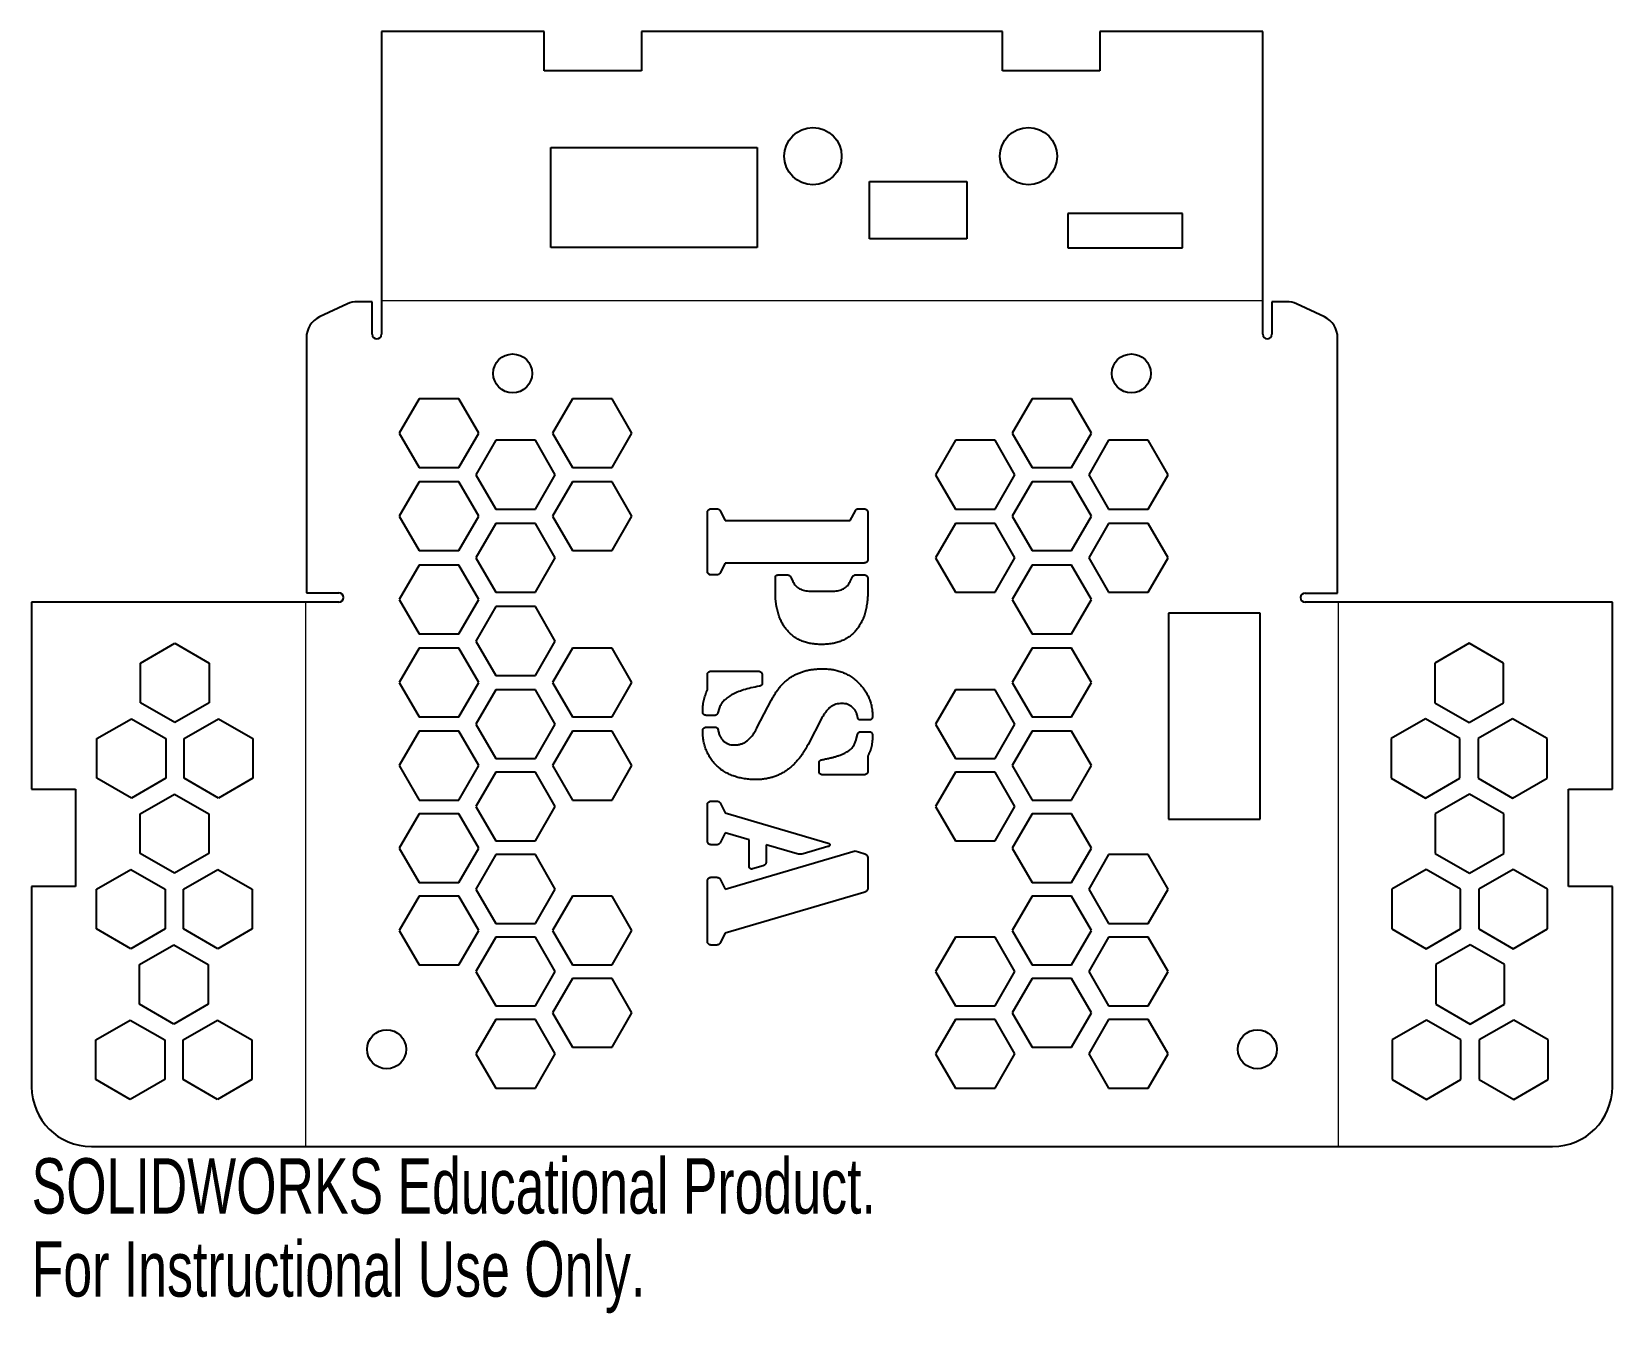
# Model space of a CAD drawing. Header units: millimetres. Extents: x -69 to 69, y -51 to 60.
import ezdxf

# ---------------------------------------------------------------- set-up
doc = ezdxf.new("R2010")
doc.units = ezdxf.units.MM
doc.styles.add('SLDTEXTSTYLE0', font='TXT', dxfattribs={"width": 0.7})

msp = doc.modelspace()

# ---------------------------------------------------------------- linework, layer by layer
at = {"color": 7, "linetype": 'Continuous', "lineweight": 25}
for p, q in [((-38.45, 60.46), (-38.45, 34.04)), ((-24.25, 60.46), (-38.45, 60.46)), ((-24.25, 57.03), (-24.25, 60.46)), ((-15.75, 60.46), (-15.75, 57.03)), ((15.75, 60.46), (-15.75, 60.46)), ((15.75, 57.03), (15.75, 60.46)), ((24.25, 60.46), (24.25, 57.03)), ((38.47, 60.46), (24.25, 60.46)), ((38.47, 34.04), (38.47, 60.46)), ((-15.75, 57.03), (-24.25, 57.03)), ((24.25, 57.03), (15.75, 57.03)), ((-23.68, 50.35), (-5.67, 50.35)), ((-23.68, 41.6), (-23.68, 50.35)), ((-5.67, 50.35), (-5.67, 41.6)), ((4.14, 42.36), (4.14, 47.36)), ((4.14, 47.36), (12.64, 47.36)), ((12.64, 47.36), (12.64, 42.36)), ((31.47, 44.59), (21.47, 44.59)), ((21.47, 44.59), (21.47, 41.59)), ((31.47, 41.59), (31.47, 44.59)), ((-5.67, 41.6), (-23.68, 41.6)), ((12.64, 42.36), (4.14, 42.36)), ((21.47, 41.59), (31.47, 41.59)), ((-41.4, 36.69), (-43.85, 35.55)), ((-39.25, 36.88), (-40.56, 36.88)), ((-39.25, 34.04), (-39.25, 36.88)), ((39.27, 36.88), (39.27, 34.04)), ((40.56, 36.88), (39.27, 36.88)), ((43.85, 35.55), (41.4, 36.69)), ((-45, 33.74), (-45, 11.46)), ((45, 11.45), (45, 33.74)), ((-35.15, 28.41), (-36.89, 25.41)), ((-31.69, 28.41), (-35.15, 28.41)), ((-29.96, 25.41), (-31.69, 28.41)), ((-21.78, 28.41), (-23.52, 25.41)), ((-18.32, 28.41), (-21.78, 28.41)), ((-16.59, 25.41), (-18.32, 28.41)), ((18.33, 28.41), (16.59, 25.41)), ((21.79, 28.41), (18.33, 28.41)), ((23.52, 25.41), (21.79, 28.41)), ((-36.89, 25.41), (-35.15, 22.41)), ((-31.69, 22.41), (-29.96, 25.41)), ((-23.52, 25.41), (-21.78, 22.41)), ((-18.32, 22.41), (-16.59, 25.41)), ((16.59, 25.41), (18.33, 22.41)), ((21.79, 22.41), (23.52, 25.41)), ((-28.47, 24.78), (-30.2, 21.78)), ((-25.01, 24.78), (-28.47, 24.78)), ((-23.28, 21.78), (-25.01, 24.78)), ((11.64, 24.78), (9.91, 21.78)), ((15.1, 24.78), (11.64, 24.78)), ((16.83, 21.78), (15.1, 24.78)), ((25.01, 24.78), (23.28, 21.78)), ((28.47, 24.78), (25.01, 24.78)), ((30.2, 21.78), (28.47, 24.78)), ((-35.15, 22.41), (-31.69, 22.41)), ((-21.78, 22.41), (-18.32, 22.41)), ((18.33, 22.41), (21.79, 22.41)), ((-35.15, 21.16), (-36.89, 18.16)), ((-31.69, 21.16), (-35.15, 21.16)), ((-29.96, 18.16), (-31.69, 21.16)), ((-30.2, 21.78), (-28.47, 18.78)), ((-25.01, 18.78), (-23.28, 21.78)), ((-21.78, 21.16), (-23.52, 18.16)), ((-18.32, 21.16), (-21.78, 21.16)), ((-16.59, 18.16), (-18.32, 21.16)), ((9.91, 21.78), (11.64, 18.78)), ((15.1, 18.78), (16.83, 21.78)), ((18.33, 21.16), (16.59, 18.16)), ((21.79, 21.16), (18.33, 21.16)), ((23.52, 18.16), (21.79, 21.16)), ((23.28, 21.78), (25.01, 18.78)), ((28.47, 18.78), (30.2, 21.78)), ((-36.89, 18.16), (-35.15, 15.15)), ((-31.69, 15.15), (-29.96, 18.16)), ((-28.47, 18.78), (-25.01, 18.78)), ((-23.52, 18.16), (-21.78, 15.15)), ((-18.32, 15.15), (-16.59, 18.16)), ((-10, 13.34), (-10, 18.49)), ((-9.69, 18.79), (-9.18, 18.79)), ((-8.9, 18.63), (-8.45, 17.77)), ((2.45, 17.77), (2.91, 18.63)), ((3.18, 18.79), (3.69, 18.79)), ((4, 18.49), (4, 14.4)), ((11.64, 18.78), (15.1, 18.78)), ((16.59, 18.16), (18.33, 15.15)), ((21.79, 15.15), (23.52, 18.16)), ((25.01, 18.78), (28.47, 18.78)), ((-28.47, 17.52), (-30.2, 14.52)), ((-25.01, 17.52), (-28.47, 17.52)), ((-23.28, 14.52), (-25.01, 17.52)), ((-8.45, 17.77), (2.45, 17.77)), ((11.64, 17.52), (9.91, 14.52)), ((15.1, 17.52), (11.64, 17.52)), ((16.83, 14.52), (15.1, 17.52)), ((25.01, 17.52), (23.28, 14.52)), ((28.47, 17.52), (25.01, 17.52)), ((30.2, 14.52), (28.47, 17.52)), ((-35.15, 13.89), (-36.89, 10.89)), ((-35.15, 15.15), (-31.69, 15.15)), ((-31.69, 13.89), (-35.15, 13.89)), ((-29.96, 10.89), (-31.69, 13.89)), ((-30.2, 14.52), (-28.47, 11.52)), ((-25.01, 11.52), (-23.28, 14.52)), ((-21.78, 15.15), (-18.32, 15.15)), ((-8.45, 14.06), (-8.9, 13.2)), ((3.67, 14.06), (-8.45, 14.06)), ((9.91, 14.52), (11.64, 11.52)), ((15.1, 11.52), (16.83, 14.52)), ((18.33, 13.89), (16.59, 10.89)), ((18.33, 15.15), (21.79, 15.15)), ((21.79, 13.89), (18.33, 13.89)), ((23.52, 10.89), (21.79, 13.89)), ((23.28, 14.52), (25.01, 11.52)), ((28.47, 11.52), (30.2, 14.52)), ((-9.18, 13.03), (-9.69, 13.03)), ((-4.07, 11.55), (-4.07, 12.81)), ((-3.8, 13.03), (-3.03, 13.03)), ((-2.73, 12.83), (-2.55, 12.46)), ((2.47, 12.46), (2.67, 12.87)), ((2.95, 13.03), (3.69, 13.03)), ((4, 12.73), (4, 11.61)), ((-45, 11.46), (-42.17, 11.46)), ((-28.47, 11.52), (-25.01, 11.52)), ((-1.02, 11.61), (1, 11.61)), ((11.64, 11.52), (15.1, 11.52)), ((25.01, 11.52), (28.47, 11.52)), ((42.17, 11.45), (45, 11.45)), ((-68.98, 10.66), (-68.98, -5.67)), ((-42.17, 10.66), (-68.98, 10.66)), ((-36.89, 10.89), (-35.15, 7.89)), ((-31.69, 7.89), (-29.96, 10.89)), ((-28.47, 10.26), (-30.2, 7.26)), ((-25.01, 10.26), (-28.47, 10.26)), ((-23.28, 7.26), (-25.01, 10.26)), ((16.59, 10.89), (18.33, 7.89)), ((21.79, 7.89), (23.52, 10.89)), ((38.23, 9.7), (30.23, 9.7)), ((30.23, 9.7), (30.23, -8.3)), ((38.23, -8.3), (38.23, 9.7)), ((68.98, 10.65), (42.17, 10.65)), ((68.98, -5.67), (68.98, 10.65)), ((-59.48, 5.33), (-56.48, 7.06)), ((-56.48, 7.06), (-53.48, 5.33)), ((-35.15, 7.89), (-31.69, 7.89)), ((-30.2, 7.26), (-28.47, 4.26)), ((-25.01, 4.26), (-23.28, 7.26)), ((18.33, 7.89), (21.79, 7.89)), ((56.48, 7.06), (53.48, 5.33)), ((59.48, 5.33), (56.48, 7.06)), ((-35.15, 6.63), (-36.89, 3.63)), ((-31.69, 6.63), (-35.15, 6.63)), ((-29.96, 3.63), (-31.69, 6.63)), ((-21.78, 6.63), (-23.52, 3.63)), ((-18.32, 6.63), (-21.78, 6.63)), ((-16.59, 3.63), (-18.32, 6.63)), ((18.33, 6.63), (16.59, 3.63)), ((21.79, 6.63), (18.33, 6.63)), ((23.52, 3.63), (21.79, 6.63)), ((-59.48, 1.87), (-59.48, 5.33)), ((-53.48, 5.33), (-53.48, 1.87)), ((-28.47, 4.26), (-25.01, 4.26)), ((-10, 3), (-10, 4.32)), ((-9.69, 4.63), (-5.53, 4.63)), ((-5.22, 4.32), (-5.22, 3.6)), ((53.48, 5.33), (53.48, 1.87)), ((59.48, 1.87), (59.48, 5.33)), ((-36.89, 3.63), (-35.15, 0.64)), ((-31.69, 0.64), (-29.96, 3.63)), ((-28.47, 3), (-30.2, 0)), ((-25.01, 3), (-28.47, 3)), ((-23.28, 0), (-25.01, 3)), ((-23.52, 3.63), (-21.78, 0.64)), ((-18.32, 0.64), (-16.59, 3.63)), ((11.64, 3), (9.91, 0)), ((15.1, 3), (11.64, 3)), ((16.83, 0), (15.1, 3)), ((16.59, 3.63), (18.33, 0.64)), ((21.79, 0.64), (23.52, 3.63)), ((-56.48, 0.14), (-59.48, 1.87)), ((-53.48, 1.87), (-56.48, 0.14)), ((-5.68, -0.32), (-4.4, 2.12)), ((53.48, 1.87), (56.48, 0.14)), ((56.48, 0.14), (59.48, 1.87)), ((-63.28, -1.25), (-60.28, 0.48)), ((-60.28, 0.48), (-57.28, -1.25)), ((-55.68, -1.25), (-52.68, 0.48)), ((-52.68, 0.48), (-49.68, -1.25)), ((-35.15, 0.64), (-31.69, 0.64)), ((-30.2, 0), (-28.47, -3)), ((-25.01, -3), (-23.28, 0)), ((-21.78, 0.64), (-18.32, 0.64)), ((-9.37, 0.76), (-10.1, 0.76)), ((-8.98, 1.38), (-9.1, 0.98)), ((0, 0.56), (-1.21, -1.77)), ((4.1, 0.37), (3.37, 0.37)), ((9.91, 0), (11.64, -3)), ((15.1, -3), (16.83, 0)), ((18.33, 0.64), (21.79, 0.64)), ((52.68, 0.48), (49.68, -1.25)), ((55.68, -1.25), (52.68, 0.48)), ((60.28, 0.48), (57.28, -1.25)), ((63.28, -1.25), (60.28, 0.48)), ((-63.28, -4.71), (-63.28, -1.25)), ((-57.28, -1.25), (-57.28, -4.71)), ((-55.68, -4.71), (-55.68, -1.25)), ((-49.68, -1.25), (-49.68, -4.71)), ((-35.15, -0.62), (-36.89, -3.62)), ((-31.69, -0.62), (-35.15, -0.62)), ((-29.96, -3.62), (-31.69, -0.62)), ((-21.78, -0.62), (-23.52, -3.62)), ((-18.32, -0.62), (-21.78, -0.62)), ((-16.59, -3.62), (-18.32, -0.62)), ((-10.1, -0.26), (-9.37, -0.26)), ((2.95, -1.44), (3.1, -0.89)), ((3.37, -0.66), (4.1, -0.66)), ((18.33, -0.62), (16.59, -3.62)), ((21.79, -0.62), (18.33, -0.62)), ((23.52, -3.62), (21.79, -0.62)), ((49.68, -1.25), (49.68, -4.71)), ((55.68, -4.71), (55.68, -1.25)), ((57.28, -1.25), (57.28, -4.71)), ((63.28, -4.71), (63.28, -1.25)), ((-36.89, -3.62), (-35.15, -6.62)), ((-31.69, -6.62), (-29.96, -3.62)), ((-28.47, -3), (-25.01, -3)), ((-23.52, -3.62), (-21.78, -6.62)), ((-18.32, -6.62), (-16.59, -3.62)), ((-0.26, -4.11), (-0.26, -3.4)), ((4, -2.8), (4, -4.11)), ((11.64, -3), (15.1, -3)), ((16.59, -3.62), (18.33, -6.62)), ((21.79, -6.62), (23.52, -3.62)), ((-60.28, -6.45), (-63.28, -4.71)), ((-57.28, -4.71), (-60.28, -6.45)), ((-52.68, -6.45), (-55.68, -4.71)), ((-49.68, -4.71), (-52.68, -6.45)), ((-28.47, -4.19), (-30.2, -7.19)), ((-25.01, -4.19), (-28.47, -4.19)), ((-23.28, -7.19), (-25.01, -4.19)), ((3.69, -4.43), (0.04, -4.43)), ((11.64, -4.19), (9.91, -7.19)), ((15.1, -4.19), (11.64, -4.19)), ((16.83, -7.19), (15.1, -4.19)), ((49.68, -4.71), (52.68, -6.45)), ((52.68, -6.45), (55.68, -4.71)), ((57.28, -4.71), (60.28, -6.45)), ((60.28, -6.45), (63.28, -4.71)), ((-68.98, -5.67), (-65.15, -5.67)), ((-65.15, -5.67), (-65.15, -14.18)), ((-59.52, -7.83), (-56.52, -6.1)), ((-56.52, -6.1), (-53.52, -7.83)), ((-35.15, -6.62), (-31.69, -6.62)), ((-21.78, -6.62), (-18.32, -6.62)), ((-9.69, -6.71), (-9.18, -6.71)), ((-8.9, -6.88), (-8.45, -7.75)), ((18.33, -6.62), (21.79, -6.62)), ((56.52, -6.1), (53.52, -7.83)), ((59.52, -7.83), (56.52, -6.1)), ((65.15, -5.67), (68.98, -5.67)), ((65.15, -14.18), (65.15, -5.67)), ((-59.52, -11.29), (-59.52, -7.83)), ((-53.52, -7.83), (-53.52, -11.29)), ((-35.15, -7.82), (-36.89, -10.82)), ((-31.69, -7.82), (-35.15, -7.82)), ((-29.96, -10.82), (-31.69, -7.82)), ((-30.2, -7.19), (-28.47, -10.19)), ((-25.01, -10.19), (-23.28, -7.19)), ((-10, -10.22), (-10, -7.03)), ((-8.45, -7.75), (0.54, -10.38)), ((9.91, -7.19), (11.64, -10.19)), ((15.1, -10.19), (16.83, -7.19)), ((18.33, -7.82), (16.59, -10.82)), ((21.79, -7.82), (18.33, -7.82)), ((23.52, -10.82), (21.79, -7.82)), ((53.52, -7.83), (53.52, -11.29)), ((59.52, -11.29), (59.52, -7.83)), ((-8.45, -9.5), (-8.9, -10.36)), ((-6.35, -10.11), (-8.45, -9.5)), ((30.23, -8.3), (38.23, -8.3)), ((-36.89, -10.82), (-35.15, -13.82)), ((-31.69, -13.82), (-29.96, -10.82)), ((-28.47, -10.19), (-25.01, -10.19)), ((-9.18, -10.52), (-9.69, -10.52)), ((-6.35, -12.44), (-6.35, -10.11)), ((-4.87, -10.54), (-4.87, -12.01)), ((-2.18, -11.33), (-4.87, -10.54)), ((0.52, -10.69), (-1.65, -11.33)), ((11.64, -10.19), (15.1, -10.19)), ((16.59, -10.82), (18.33, -13.82)), ((21.79, -13.82), (23.52, -10.82)), ((-56.52, -13.02), (-59.52, -11.29)), ((-53.52, -11.29), (-56.52, -13.02)), ((-28.47, -11.39), (-30.2, -14.39)), ((-25.01, -11.39), (-28.47, -11.39)), ((-23.28, -14.39), (-25.01, -11.39)), ((-8.45, -14.39), (2.89, -11.06)), ((-5.13, -12.36), (-6.06, -12.64)), ((2.89, -11.06), (3.65, -11.29)), ((4, -11.7), (4, -14.29)), ((25.01, -11.39), (23.28, -14.39)), ((28.47, -11.39), (25.01, -11.39)), ((30.2, -14.39), (28.47, -11.39)), ((53.52, -11.29), (56.52, -13.02)), ((56.52, -13.02), (59.52, -11.29)), ((-63.32, -14.41), (-60.32, -12.68)), ((-60.32, -12.68), (-57.32, -14.41)), ((-55.72, -14.41), (-52.72, -12.68)), ((-52.72, -12.68), (-49.72, -14.41)), ((-10, -18.96), (-10, -13.68)), ((-9.69, -13.37), (-9.18, -13.37)), ((-8.9, -13.53), (-8.45, -14.39)), ((52.72, -12.68), (49.72, -14.41)), ((55.72, -14.41), (52.72, -12.68)), ((60.32, -12.68), (57.32, -14.41)), ((63.32, -14.41), (60.32, -12.68)), ((-68.98, -14.18), (-68.98, -31.66)), ((-65.15, -14.18), (-68.98, -14.18)), ((-63.32, -17.87), (-63.32, -14.41)), ((-57.32, -14.41), (-57.32, -17.87)), ((-55.72, -17.87), (-55.72, -14.41)), ((-49.72, -14.41), (-49.72, -17.87)), ((-35.15, -15.01), (-36.89, -18.01)), ((-35.15, -13.82), (-31.69, -13.82)), ((-31.69, -15.01), (-35.15, -15.01)), ((-29.96, -18.01), (-31.69, -15.01)), ((-30.2, -14.39), (-28.47, -17.39)), ((-25.01, -17.39), (-23.28, -14.39)), ((-21.78, -15.01), (-23.52, -18.01)), ((-18.32, -15.01), (-21.78, -15.01)), ((-16.59, -18.01), (-18.32, -15.01)), ((3.65, -14.7), (-8.45, -18.24)), ((18.33, -15.01), (16.59, -18.01)), ((18.33, -13.82), (21.79, -13.82)), ((21.79, -15.01), (18.33, -15.01)), ((23.52, -18.01), (21.79, -15.01)), ((23.28, -14.39), (25.01, -17.39)), ((28.47, -17.39), (30.2, -14.39)), ((49.72, -14.41), (49.72, -17.87)), ((55.72, -17.87), (55.72, -14.41)), ((57.32, -14.41), (57.32, -17.87)), ((63.32, -17.87), (63.32, -14.41)), ((68.98, -14.18), (65.15, -14.18)), ((68.98, -31.66), (68.98, -14.18)), ((-60.32, -19.61), (-63.32, -17.87)), ((-57.32, -17.87), (-60.32, -19.61)), ((-52.72, -19.61), (-55.72, -17.87)), ((-49.72, -17.87), (-52.72, -19.61)), ((-28.47, -17.39), (-25.01, -17.39)), ((25.01, -17.39), (28.47, -17.39)), ((49.72, -17.87), (52.72, -19.61)), ((52.72, -19.61), (55.72, -17.87)), ((57.32, -17.87), (60.32, -19.61)), ((60.32, -19.61), (63.32, -17.87)), ((-59.57, -20.99), (-56.57, -19.26)), ((-56.57, -19.26), (-53.57, -20.99)), ((-36.89, -18.01), (-35.15, -21.01)), ((-31.69, -21.01), (-29.96, -18.01)), ((-28.47, -18.58), (-30.2, -21.58)), ((-25.01, -18.58), (-28.47, -18.58)), ((-23.28, -21.58), (-25.01, -18.58)), ((-23.52, -18.01), (-21.78, -21.01)), ((-18.32, -21.01), (-16.59, -18.01)), ((-9.18, -19.28), (-9.69, -19.28)), ((-8.45, -18.24), (-8.9, -19.1)), ((11.64, -18.58), (9.91, -21.58)), ((15.1, -18.58), (11.64, -18.58)), ((16.83, -21.58), (15.1, -18.58)), ((16.59, -18.01), (18.33, -21.01)), ((21.79, -21.01), (23.52, -18.01)), ((25.01, -18.58), (23.28, -21.58)), ((28.47, -18.58), (25.01, -18.58)), ((30.2, -21.58), (28.47, -18.58)), ((56.57, -19.26), (53.57, -20.99)), ((59.57, -20.99), (56.57, -19.26)), ((-59.57, -24.45), (-59.57, -20.99)), ((-53.57, -20.99), (-53.57, -24.45)), ((-35.15, -21.01), (-31.69, -21.01)), ((-30.2, -21.58), (-28.47, -24.58)), ((-25.01, -24.58), (-23.28, -21.58)), ((-21.78, -21.01), (-18.32, -21.01)), ((9.91, -21.58), (11.64, -24.58)), ((15.1, -24.58), (16.83, -21.58)), ((18.33, -21.01), (21.79, -21.01)), ((23.28, -21.58), (25.01, -24.58)), ((28.47, -24.58), (30.2, -21.58)), ((53.57, -20.99), (53.57, -24.45)), ((59.57, -24.45), (59.57, -20.99)), ((-21.78, -22.21), (-23.52, -25.21)), ((-18.32, -22.21), (-21.78, -22.21)), ((-16.59, -25.21), (-18.32, -22.21)), ((18.33, -22.21), (16.59, -25.21)), ((21.79, -22.21), (18.33, -22.21)), ((23.52, -25.21), (21.79, -22.21)), ((-56.57, -26.18), (-59.57, -24.45)), ((-53.57, -24.45), (-56.57, -26.18)), ((-28.47, -24.58), (-25.01, -24.58)), ((11.64, -24.58), (15.1, -24.58)), ((25.01, -24.58), (28.47, -24.58)), ((53.57, -24.45), (56.57, -26.18)), ((56.57, -26.18), (59.57, -24.45)), ((-63.37, -27.57), (-60.37, -25.84)), ((-60.37, -25.84), (-57.37, -27.57)), ((-55.77, -27.57), (-52.77, -25.84)), ((-52.77, -25.84), (-49.77, -27.57)), ((-28.47, -25.78), (-30.2, -28.78)), ((-25.01, -25.78), (-28.47, -25.78)), ((-23.28, -28.78), (-25.01, -25.78)), ((-23.52, -25.21), (-21.78, -28.21)), ((-18.32, -28.21), (-16.59, -25.21)), ((11.64, -25.78), (9.91, -28.78)), ((15.1, -25.78), (11.64, -25.78)), ((16.83, -28.78), (15.1, -25.78)), ((16.59, -25.21), (18.33, -28.21)), ((21.79, -28.21), (23.52, -25.21)), ((25.01, -25.78), (23.28, -28.78)), ((28.47, -25.78), (25.01, -25.78)), ((30.2, -28.78), (28.47, -25.78)), ((52.77, -25.84), (49.77, -27.57)), ((55.77, -27.57), (52.77, -25.84)), ((60.37, -25.84), (57.37, -27.57)), ((63.37, -27.57), (60.37, -25.84)), ((-63.37, -31.03), (-63.37, -27.57)), ((-57.37, -27.57), (-57.37, -31.03)), ((-55.77, -31.03), (-55.77, -27.57)), ((-49.77, -27.57), (-49.77, -31.03)), ((49.77, -27.57), (49.77, -31.03)), ((55.77, -31.03), (55.77, -27.57)), ((57.37, -27.57), (57.37, -31.03)), ((63.37, -31.03), (63.37, -27.57)), ((-30.2, -28.78), (-28.47, -31.78)), ((-25.01, -31.78), (-23.28, -28.78)), ((-21.78, -28.21), (-18.32, -28.21)), ((9.91, -28.78), (11.64, -31.78)), ((15.1, -31.78), (16.83, -28.78)), ((18.33, -28.21), (21.79, -28.21)), ((23.28, -28.78), (25.01, -31.78)), ((28.47, -31.78), (30.2, -28.78)), ((-60.37, -32.77), (-63.37, -31.03)), ((-57.37, -31.03), (-60.37, -32.77)), ((-52.77, -32.77), (-55.77, -31.03)), ((-49.77, -31.03), (-52.77, -32.77)), ((49.77, -31.03), (52.77, -32.77)), ((52.77, -32.77), (55.77, -31.03)), ((57.37, -31.03), (60.37, -32.77)), ((60.37, -32.77), (63.37, -31.03)), ((-28.47, -31.78), (-25.01, -31.78)), ((11.64, -31.78), (15.1, -31.78)), ((25.01, -31.78), (28.47, -31.78)), ((-63.77, -36.88), (63.77, -36.88))]:
    msp.add_line(p, q, dxfattribs=at)
at = {"color": 8, "linetype": 'Continuous', "lineweight": 0}
for p, q in [((38.47, 36.97), (-38.45, 36.97)), ((-45.09, 10.66), (-45.09, -36.88)), ((45.09, -36.88), (45.09, 10.65))]:
    msp.add_line(p, q, dxfattribs=at)
at = {"color": 7, "linetype": 'Continuous', "lineweight": 25}
for centre, radius in [((-0.79, 49.58), 2.5), ((18.02, 49.58), 2.5), ((-27, 30.62), 1.7), ((27, 30.62), 1.7), ((-38, -28.38), 1.7), ((38, -28.38), 1.7)]:
    msp.add_circle(centre, radius, dxfattribs=at)
for centre, radius, start, end in [((-40.56, 34.88), 2, 90, 115), ((40.56, 34.88), 2, 65, 90), ((-43, 33.74), 2, 115, 180), ((43, 33.74), 2, 0, 65), ((-38.85, 34.04), 0.4, 180, 0), ((38.87, 34.04), 0.4, 180, 0), ((-42.17, 11.06), 0.4, 270, 90), ((42.17, 11.05), 0.4, 90, 270), ((-63.77, -31.66), 5.21, 180, 270), ((63.77, -31.66), 5.21, 270, 0)]:
    msp.add_arc(centre, radius, start, end, dxfattribs=at)
for points, knots in [([(-10, 18.49), (-10, 18.53), (-9.99, 18.61), (-9.91, 18.71), (-9.81, 18.78), (-9.73, 18.79), (-9.69, 18.79)], [0, 0, 0, 0, 0.2419682, 0.4839365, 0.7397112, 1, 1, 1, 1]), ([(-9.18, 18.79), (-9.15, 18.79), (-9.09, 18.79), (-9.01, 18.76), (-8.95, 18.71), (-8.92, 18.66), (-8.9, 18.63)], [0, 0, 0, 0, 0.268788, 0.508836, 0.742848, 1, 1, 1, 1]), ([(2.91, 18.63), (2.92, 18.66), (2.95, 18.71), (3.01, 18.76), (3.09, 18.79), (3.15, 18.79), (3.18, 18.79)], [0, 0, 0, 0, 0.257152, 0.491164, 0.731212, 1, 1, 1, 1]), ([(3.69, 18.79), (3.73, 18.79), (3.82, 18.78), (3.91, 18.71), (3.99, 18.61), (4, 18.53), (4, 18.49)], [0, 0, 0, 0, 0.261009, 0.5123406, 0.758572, 1, 1, 1, 1]), ([(4, 14.4), (4, 14.35), (3.99, 14.26), (3.92, 14.14), (3.81, 14.07), (3.72, 14.07), (3.67, 14.06)], [0, 0, 0, 0, 0.275332, 0.502376, 0.724668, 1, 1, 1, 1]), ([(-9.69, 13.03), (-9.73, 13.03), (-9.81, 13.04), (-9.91, 13.12), (-9.99, 13.22), (-10, 13.3), (-10, 13.34)], [0, 0, 0, 0, 0.244458, 0.5, 0.755542, 1, 1, 1, 1]), ([(-8.9, 13.2), (-8.92, 13.17), (-8.95, 13.12), (-9.01, 13.07), (-9.09, 13.04), (-9.15, 13.03), (-9.18, 13.03)], [0, 0, 0, 0, 0.260868, 0.497353, 0.734, 1, 1, 1, 1]), ([(-4.07, 12.81), (-4.07, 12.84), (-4.06, 12.9), (-4.01, 12.98), (-3.91, 13.02), (-3.84, 13.03), (-3.8, 13.03)], [0, 0, 0, 0, 0.244518, 0.465402, 0.69725, 1, 1, 1, 1]), ([(-3.03, 13.03), (-2.99, 13.03), (-2.93, 13.02), (-2.84, 12.98), (-2.77, 12.92), (-2.75, 12.86), (-2.73, 12.83)], [0, 0, 0, 0, 0.262275, 0.498712, 0.738676, 1, 1, 1, 1]), ([(-2.55, 12.46), (-2.51, 12.39), (-2.44, 12.26), (-2.3, 12.08), (-2.14, 11.94), (-1.96, 11.82), (-1.75, 11.73), (-1.53, 11.66), (-1.28, 11.62), (-1.11, 11.62), (-1.02, 11.61)], [0, 0, 0, 0, 0.124542, 0.244004, 0.360597, 0.478313, 0.597447, 0.723578, 0.856231, 1, 1, 1, 1]), ([(1, 11.61), (1.08, 11.62), (1.24, 11.62), (1.47, 11.66), (1.69, 11.73), (1.88, 11.82), (2.06, 11.94), (2.22, 12.09), (2.36, 12.26), (2.43, 12.39), (2.47, 12.46)], [0, 0, 0, 0, 0.139306, 0.270579, 0.393709, 0.513001, 0.63108, 0.74953, 0.872158, 1, 1, 1, 1]), ([(2.67, 12.87), (2.69, 12.89), (2.72, 12.94), (2.79, 12.99), (2.87, 13.03), (2.92, 13.03), (2.95, 13.03)], [0, 0, 0, 0, 0.270346, 0.520892, 0.755192, 1, 1, 1, 1]), ([(3.69, 13.03), (3.73, 13.03), (3.82, 13.02), (3.91, 12.94), (3.99, 12.85), (4, 12.77), (4, 12.73)], [0, 0, 0, 0, 0.258856, 0.509192, 0.759528, 1, 1, 1, 1]), ([(-0.04, 6.96), (-0.19, 6.96), (-0.5, 6.97), (-0.94, 7.03), (-1.35, 7.12), (-1.74, 7.25), (-2.1, 7.42), (-2.44, 7.63), (-2.75, 7.88), (-3.02, 8.16), (-3.27, 8.48), (-3.49, 8.83), (-3.67, 9.21), (-3.81, 9.62), (-3.93, 10.06), (-4.01, 10.53), (-4.06, 11.03), (-4.07, 11.38), (-4.07, 11.55)], [0, 0, 0, 0, 0.067412, 0.131008, 0.192208, 0.250688, 0.308076, 0.364381, 0.420869, 0.47791, 0.535674, 0.594618, 0.655068, 0.717496, 0.78275, 0.851175, 0.923584, 1, 1, 1, 1]), ([(4, 11.61), (4, 11.43), (3.99, 11.08), (3.94, 10.57), (3.86, 10.09), (3.75, 9.64), (3.6, 9.22), (3.42, 8.84), (3.21, 8.49), (2.96, 8.17), (2.69, 7.88), (2.38, 7.63), (2.04, 7.43), (1.68, 7.26), (1.29, 7.12), (0.87, 7.03), (0.43, 6.97), (0.12, 6.96), (-0.04, 6.96)], [0, 0, 0, 0, 0.07733, 0.1507396, 0.2196572, 0.2854849, 0.348484, 0.4085258, 0.467237, 0.5244937, 0.5806626, 0.6365158, 0.6923884, 0.7491975, 0.8076269, 0.8686226, 0.9324198, 1, 1, 1, 1]), ([(-10, 4.32), (-10, 4.36), (-9.99, 4.44), (-9.92, 4.55), (-9.82, 4.62), (-9.73, 4.63), (-9.69, 4.63)], [0, 0, 0, 0, 0.254596, 0.49632, 0.7465, 1, 1, 1, 1]), ([(-5.53, 4.63), (-5.49, 4.63), (-5.41, 4.62), (-5.31, 4.54), (-5.23, 4.44), (-5.22, 4.36), (-5.22, 4.32)], [0, 0, 0, 0, 0.240474, 0.49819, 0.759526, 1, 1, 1, 1]), ([(-4.4, 2.12), (-4.34, 2.24), (-4.22, 2.46), (-4.02, 2.78), (-3.81, 3.07), (-3.59, 3.34), (-3.36, 3.59), (-3.11, 3.81), (-2.86, 4.01), (-2.6, 4.19), (-2.32, 4.34), (-2.02, 4.47), (-1.71, 4.58), (-1.38, 4.68), (-1.03, 4.75), (-0.67, 4.8), (-0.3, 4.83), (-0.04, 4.83), (0.09, 4.83)], [0, 0, 0, 0, 0.07004, 0.137022, 0.202096, 0.264746, 0.32483, 0.384187, 0.441669, 0.498261, 0.554916, 0.612784, 0.672429, 0.733474, 0.796117, 0.861384, 0.929474, 1, 1, 1, 1]), ([(0.09, 4.83), (0.24, 4.83), (0.54, 4.82), (0.97, 4.77), (1.38, 4.67), (1.78, 4.54), (2.15, 4.37), (2.51, 4.16), (2.85, 3.92), (3.17, 3.64), (3.46, 3.33), (3.72, 3), (3.93, 2.66), (4.11, 2.3), (4.24, 1.92), (4.34, 1.52), (4.4, 1.11), (4.41, 0.83), (4.41, 0.68)], [0, 0, 0, 0, 0.066917, 0.132105, 0.195252, 0.257275, 0.318921, 0.380624, 0.44286, 0.506977, 0.570675, 0.63229, 0.692771, 0.752778, 0.812988, 0.87364, 0.935735, 1, 1, 1, 1]), ([(-10.41, 1.08), (-10.41, 1.24), (-10.4, 1.58), (-10.32, 2.07), (-10.19, 2.55), (-10.07, 2.85), (-10, 3)], [0, 0, 0, 0, 0.255138, 0.503997, 0.752299, 1, 1, 1, 1]), ([(-5.47, 3.31), (-5.71, 3.27), (-6.18, 3.17), (-6.82, 3), (-7.39, 2.8), (-7.87, 2.57), (-8.28, 2.31), (-8.6, 2.03), (-8.84, 1.72), (-8.93, 1.49), (-8.98, 1.38)], [0, 0, 0, 0, 0.177572, 0.337821, 0.480788, 0.607814, 0.720546, 0.821386, 0.913348, 1, 1, 1, 1]), ([(-5.22, 3.6), (-5.22, 3.56), (-5.22, 3.49), (-5.27, 3.4), (-5.36, 3.34), (-5.43, 3.32), (-5.47, 3.31)], [0, 0, 0, 0, 0.270066, 0.497301, 0.729934, 1, 1, 1, 1]), ([(1.74, 1.81), (1.65, 1.8), (1.47, 1.8), (1.21, 1.74), (0.97, 1.65), (0.75, 1.51), (0.55, 1.34), (0.36, 1.12), (0.17, 0.86), (0.06, 0.66), (0, 0.56)], [0, 0, 0, 0, 0.122451, 0.236893, 0.3484, 0.459271, 0.574853, 0.702306, 0.84451, 1, 1, 1, 1]), ([(3.14, 0.51), (3.12, 0.61), (3.08, 0.79), (2.99, 1.05), (2.85, 1.27), (2.67, 1.46), (2.48, 1.62), (2.25, 1.73), (2, 1.8), (1.83, 1.8), (1.74, 1.81)], [0, 0, 0, 0, 0.137193, 0.267071, 0.391181, 0.513256, 0.634061, 0.751907, 0.872838, 1, 1, 1, 1]), ([(-10.1, 0.76), (-10.14, 0.77), (-10.23, 0.78), (-10.33, 0.85), (-10.4, 0.95), (-10.41, 1.03), (-10.41, 1.08)], [0, 0, 0, 0, 0.249403, 0.497001, 0.744599, 1, 1, 1, 1]), ([(-9.1, 0.98), (-9.11, 0.95), (-9.14, 0.89), (-9.2, 0.82), (-9.28, 0.77), (-9.34, 0.77), (-9.37, 0.76)], [0, 0, 0, 0, 0.280765, 0.522908, 0.75054, 1, 1, 1, 1]), ([(3.37, 0.37), (3.34, 0.37), (3.29, 0.37), (3.22, 0.4), (3.16, 0.45), (3.14, 0.49), (3.14, 0.51)], [0, 0, 0, 0, 0.294923, 0.535372, 0.764713, 1, 1, 1, 1]), ([(4.41, 0.68), (4.41, 0.64), (4.4, 0.55), (4.34, 0.44), (4.23, 0.38), (4.15, 0.37), (4.1, 0.37)], [0, 0, 0, 0, 0.27497, 0.5, 0.72503, 1, 1, 1, 1]), ([(-10.41, -0.57), (-10.41, -0.53), (-10.4, -0.45), (-10.33, -0.35), (-10.22, -0.28), (-10.14, -0.27), (-10.1, -0.26)], [0, 0, 0, 0, 0.255845, 0.498755, 0.750163, 1, 1, 1, 1]), ([(-5.74, -4.84), (-5.91, -4.83), (-6.25, -4.83), (-6.75, -4.77), (-7.22, -4.68), (-7.66, -4.55), (-8.07, -4.39), (-8.46, -4.19), (-8.82, -3.95), (-9.15, -3.67), (-9.45, -3.37), (-9.7, -3.04), (-9.92, -2.69), (-10.1, -2.31), (-10.24, -1.91), (-10.34, -1.48), (-10.4, -1.04), (-10.41, -0.73), (-10.41, -0.57)], [0, 0, 0, 0, 0.073126, 0.142902, 0.209654, 0.273616, 0.336198, 0.396904, 0.457133, 0.517341, 0.576994, 0.635305, 0.693251, 0.751532, 0.810698, 0.871173, 0.934369, 1, 1, 1, 1]), ([(-9.37, -0.26), (-9.33, -0.26), (-9.27, -0.27), (-9.18, -0.3), (-9.11, -0.36), (-9.1, -0.41), (-9.09, -0.43)], [0, 0, 0, 0, 0.3057841, 0.5488507, 0.7756891, 1, 1, 1, 1]), ([(-9.09, -0.43), (-9.07, -0.54), (-9.03, -0.75), (-8.91, -1.03), (-8.78, -1.27), (-8.61, -1.47), (-8.41, -1.62), (-8.19, -1.73), (-7.94, -1.8), (-7.76, -1.81), (-7.67, -1.81)], [0, 0, 0, 0, 0.15207, 0.290065, 0.416124, 0.531397, 0.644256, 0.756669, 0.873963, 1, 1, 1, 1]), ([(-7.67, -1.81), (-7.56, -1.81), (-7.36, -1.8), (-7.07, -1.73), (-6.8, -1.63), (-6.55, -1.47), (-6.32, -1.26), (-6.09, -1), (-5.87, -0.69), (-5.75, -0.45), (-5.68, -0.32)], [0, 0, 0, 0, 0.117872, 0.230347, 0.339961, 0.44916, 0.565327, 0.694365, 0.838978, 1, 1, 1, 1]), ([(3.1, -0.89), (3.11, -0.85), (3.13, -0.79), (3.19, -0.71), (3.28, -0.66), (3.34, -0.66), (3.37, -0.66)], [0, 0, 0, 0, 0.283463, 0.530277, 0.757927, 1, 1, 1, 1]), ([(4.41, -0.97), (4.41, -1.14), (4.4, -1.47), (4.32, -1.94), (4.2, -2.39), (4.06, -2.66), (4, -2.8)], [0, 0, 0, 0, 0.267907, 0.521452, 0.763994, 1, 1, 1, 1]), ([(4.1, -0.66), (4.14, -0.66), (4.23, -0.67), (4.33, -0.74), (4.4, -0.84), (4.41, -0.93), (4.41, -0.97)], [0, 0, 0, 0, 0.254722, 0.5, 0.745278, 1, 1, 1, 1]), ([(-1.21, -1.77), (-1.28, -1.9), (-1.41, -2.14), (-1.63, -2.49), (-1.85, -2.81), (-2.09, -3.11), (-2.34, -3.39), (-2.59, -3.64), (-2.86, -3.87), (-3.14, -4.07), (-3.43, -4.25), (-3.73, -4.41), (-4.04, -4.54), (-4.36, -4.65), (-4.69, -4.73), (-5.03, -4.79), (-5.38, -4.83), (-5.62, -4.83), (-5.74, -4.84)], [0, 0, 0, 0, 0.073598, 0.143973, 0.212468, 0.278159, 0.342412, 0.40438, 0.4651, 0.524791, 0.583583, 0.641682, 0.700094, 0.758287, 0.816796, 0.876456, 0.937595, 1, 1, 1, 1]), ([(-0.02, -3.11), (0.09, -3.08), (0.31, -3.04), (0.63, -2.97), (0.93, -2.9), (1.21, -2.82), (1.46, -2.74), (1.69, -2.66), (1.9, -2.57), (2.14, -2.45), (2.41, -2.28), (2.66, -2.03), (2.86, -1.75), (2.92, -1.54), (2.95, -1.44)], [0, 0, 0, 0, 0.096916, 0.187507, 0.271827, 0.351985, 0.425807, 0.493913, 0.556952, 0.61544, 0.721278, 0.818444, 0.909126, 1, 1, 1, 1]), ([(-0.26, -3.4), (-0.26, -3.36), (-0.26, -3.29), (-0.21, -3.19), (-0.12, -3.13), (-0.06, -3.11), (-0.02, -3.11)], [0, 0, 0, 0, 0.27852, 0.509796, 0.742154, 1, 1, 1, 1]), ([(0.04, -4.43), (0, -4.42), (-0.08, -4.41), (-0.18, -4.34), (-0.25, -4.24), (-0.26, -4.15), (-0.26, -4.11)], [0, 0, 0, 0, 0.240303, 0.490903, 0.741502, 1, 1, 1, 1]), ([(4, -4.11), (4, -4.15), (3.99, -4.24), (3.92, -4.34), (3.81, -4.41), (3.73, -4.42), (3.69, -4.43)], [0, 0, 0, 0, 0.2535, 0.50368, 0.745404, 1, 1, 1, 1]), ([(-10, -7.03), (-10, -6.99), (-9.99, -6.9), (-9.91, -6.8), (-9.81, -6.73), (-9.73, -6.72), (-9.69, -6.71)], [0, 0, 0, 0, 0.244458, 0.5, 0.755542, 1, 1, 1, 1]), ([(-9.18, -6.71), (-9.15, -6.72), (-9.09, -6.72), (-9.01, -6.75), (-8.95, -6.81), (-8.92, -6.86), (-8.9, -6.88)], [0, 0, 0, 0, 0.266, 0.502647, 0.739132, 1, 1, 1, 1]), ([(-9.69, -10.52), (-9.73, -10.52), (-9.81, -10.51), (-9.92, -10.44), (-9.98, -10.34), (-9.99, -10.26), (-10, -10.22)], [0, 0, 0, 0, 0.259841, 0.511744, 0.758448, 1, 1, 1, 1]), ([(-8.9, -10.36), (-8.92, -10.39), (-8.95, -10.43), (-9.01, -10.48), (-9.09, -10.52), (-9.14, -10.52), (-9.18, -10.52)], [0, 0, 0, 0, 0.257725, 0.486572, 0.730613, 1, 1, 1, 1]), ([(0.69, -10.54), (0.67, -10.57), (0.65, -10.65), (0.57, -10.68), (0.52, -10.69)], [0, 0, 0, 0, 0.4243294, 1, 1, 1, 1]), ([(0.54, -10.38), (0.56, -10.39), (0.61, -10.4), (0.66, -10.44), (0.68, -10.49), (0.68, -10.52), (0.69, -10.54)], [0, 0, 0, 0, 0.2944046, 0.5459315, 0.7597293, 1, 1, 1, 1]), ([(-4.87, -12.01), (-4.88, -12.05), (-4.88, -12.13), (-4.94, -12.23), (-5.02, -12.31), (-5.09, -12.34), (-5.13, -12.36)], [0, 0, 0, 0, 0.2509521, 0.4822216, 0.7259268, 1, 1, 1, 1]), ([(-1.65, -11.33), (-1.73, -11.34), (-1.91, -11.38), (-2.09, -11.35), (-2.18, -11.33)], [0, 0, 0, 0, 0.475381, 1, 1, 1, 1]), ([(3.65, -11.29), (3.7, -11.3), (3.8, -11.33), (3.92, -11.43), (3.99, -11.55), (4, -11.65), (4, -11.7)], [0, 0, 0, 0, 0.2815629, 0.5191433, 0.7498517, 1, 1, 1, 1]), ([(-10, -13.68), (-10, -13.64), (-9.99, -13.55), (-9.91, -13.45), (-9.81, -13.38), (-9.73, -13.37), (-9.69, -13.37)], [0, 0, 0, 0, 0.254317, 0.495776, 0.745683, 1, 1, 1, 1]), ([(-9.18, -13.37), (-9.15, -13.37), (-9.09, -13.37), (-9.01, -13.4), (-8.95, -13.45), (-8.92, -13.5), (-8.9, -13.53)], [0, 0, 0, 0, 0.2687883, 0.5088359, 0.7428479, 1, 1, 1, 1]), ([(-6.06, -12.64), (-6.1, -12.65), (-6.17, -12.66), (-6.27, -12.62), (-6.34, -12.54), (-6.35, -12.48), (-6.35, -12.44)], [0, 0, 0, 0, 0.269441, 0.517954, 0.754699, 1, 1, 1, 1]), ([(4, -14.29), (4, -14.34), (3.99, -14.44), (3.92, -14.56), (3.8, -14.66), (3.7, -14.69), (3.65, -14.7)], [0, 0, 0, 0, 0.250465, 0.477045, 0.718081, 1, 1, 1, 1]), ([(-9.69, -19.28), (-9.73, -19.27), (-9.81, -19.26), (-9.91, -19.19), (-9.99, -19.09), (-10, -19), (-10, -18.96)], [0, 0, 0, 0, 0.244458, 0.5, 0.755542, 1, 1, 1, 1]), ([(-8.9, -19.1), (-8.92, -19.13), (-8.95, -19.18), (-9.01, -19.24), (-9.09, -19.27), (-9.15, -19.27), (-9.18, -19.28)], [0, 0, 0, 0, 0.259984, 0.495666, 0.734902, 1, 1, 1, 1])]:
    msp.add_open_spline(points, degree=3, knots=knots, dxfattribs=at)

# ---------------------------------------------------------------- texts
at = {"color": 7, "linetype": 'Continuous', "char_height": 4.8336, "attachment_point": 1, "style": 'SLDTEXTSTYLE0'}
for s, insert in [('SOLIDWORKS Educational Product.', (-68.98, -37.89)), ('For Instructional Use Only.', (-68.98, -45.14))]:
    msp.add_mtext(s, dxfattribs=dict(at, insert=insert))

doc.saveas('drawing.dxf')
